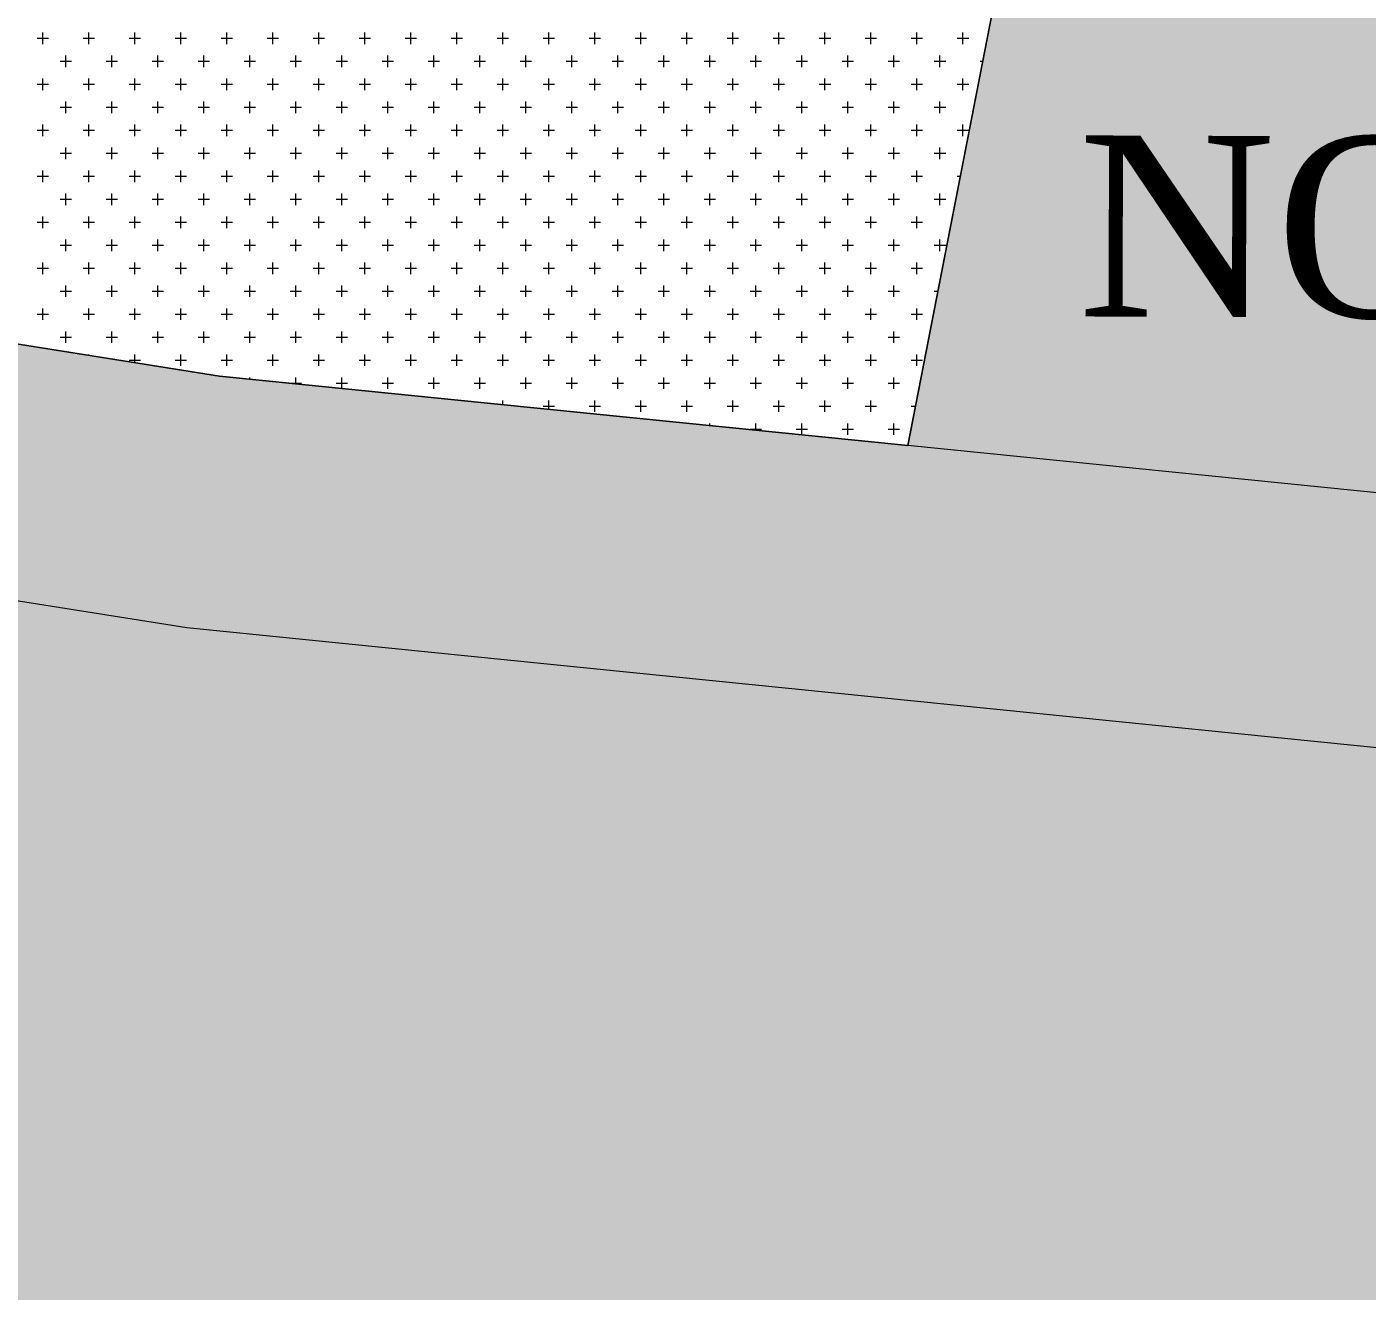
# Model space of a CAD drawing. Header units: metres. Extents: x 476631 to 477421, y 4483749 to 4484052.
# Drawn here: x 477300.64 to 477337.64, y 4483981.71 to 4484016.62 of the extents above; entities that cross this region are included whole.
import ezdxf

# ---------------------------------------------------------------- set-up
doc = ezdxf.new("R2010")
doc.units = ezdxf.units.M
for name, color, linetype, lineweight in [('PL_İDARİ_TESİS', 163, 'Continuous', 0), ('serbest', 10, 'Continuous', 0), ('SM_SEMBOL', 18, 'Continuous', 0), ('TK_PARSEL', 1, 'Continuous', 0), ('ZC_7', 18, 'Continuous', 0)]:
    doc.layers.add(name, color=color, linetype=linetype, lineweight=lineweight)
doc.styles.get("Standard").update_dxf_attribs({"font": 'TimesNewRoman.ttf'})

msp = doc.modelspace()

# ---------------------------------------------------------------- hatches: boundary and pattern name
at = {"layer": 'serbest'}
h = msp.add_hatch(color=5, dxfattribs=at)
h.dxf.hatch_style = 1
h.paths.add_polyline_path([(477353.393, 4484025.429), (477331.099, 4484036.624), (477324.964, 4484005.06), (477410.75, 4483996.414)])
at = {"layer": 'serbest', "true_color": 0x636466}
h = msp.add_hatch(color=251, dxfattribs=at)
h.dxf.hatch_style = 1
h.paths.add_polyline_path([(477305.961, 4484006.973), (477252.003, 4484015.572), (477249.155, 4484008.939), (477305.059, 4484000.03), (477324.964, 4484005.058)])
h = msp.add_hatch(color=251, dxfattribs=at)
h.dxf.hatch_style = 1
h.paths.add_polyline_path([(477324.969, 4484005.059), (477324.964, 4484005.058), (477324.964, 4484005.058), (477324.964, 4484005.058), (477305.059, 4484000.03), (477411.676, 4483989.285), (477413.034, 4483996.184)])
at = {"layer": 'TK_PARSEL', "true_color": 0xf8f6b0}
h = msp.add_hatch(color=51, dxfattribs=at)
h.dxf.hatch_style = 1
h.paths.add_polyline_path([(477413.279, 4483987.122), (477411.676, 4483989.285), (477305.059, 4484000.03), (477249.155, 4484008.939), (477230.363, 4483985.471), (477221.572, 4483974.493), (477214.419, 4483965.561), (477404.13, 4483940.643)])

# ---------------------------------------------------------------- linework, layer by layer
at = {"layer": 'PL_İDARİ_TESİS'}
for p, q in [((477333.586, 4484049.417, 351.903), (477324.964, 4484005.058, 351.903)), ((477305.961, 4484006.973), (477252.003, 4484015.572)), ((477324.964, 4484005.058, 351.903), (477305.961, 4484006.973))]:
    msp.add_line(p, q, dxfattribs=at)
at = {"layer": 'PL_İDARİ_TESİS', "color": 5, "linetype": 'Continuous'}
for p, q in [((477300.925, 4484016.305), (477301.242, 4484016.305)), ((477301.084, 4484016.146), (477301.084, 4484016.464)), ((477302.195, 4484016.305), (477302.513, 4484016.305)), ((477302.354, 4484016.146), (477302.354, 4484016.464)), ((477303.465, 4484016.305), (477303.782, 4484016.305)), ((477303.624, 4484016.146), (477303.624, 4484016.464)), ((477304.735, 4484016.305), (477305.052, 4484016.305)), ((477304.894, 4484016.146), (477304.894, 4484016.464)), ((477306.005, 4484016.305), (477306.322, 4484016.305)), ((477306.164, 4484016.146), (477306.164, 4484016.464)), ((477307.275, 4484016.305), (477307.592, 4484016.305)), ((477307.434, 4484016.146), (477307.434, 4484016.464)), ((477308.545, 4484016.305), (477308.862, 4484016.305)), ((477308.704, 4484016.146), (477308.704, 4484016.464)), ((477309.815, 4484016.305), (477310.132, 4484016.305)), ((477309.974, 4484016.146), (477309.974, 4484016.464)), ((477311.085, 4484016.305), (477311.402, 4484016.305)), ((477311.244, 4484016.146), (477311.244, 4484016.464)), ((477312.355, 4484016.305), (477312.672, 4484016.305)), ((477312.514, 4484016.146), (477312.514, 4484016.464)), ((477313.625, 4484016.305), (477313.942, 4484016.305)), ((477313.784, 4484016.146), (477313.784, 4484016.464)), ((477314.895, 4484016.305), (477315.212, 4484016.305)), ((477315.054, 4484016.146), (477315.054, 4484016.464)), ((477316.165, 4484016.305), (477316.482, 4484016.305)), ((477316.324, 4484016.146), (477316.324, 4484016.464)), ((477317.435, 4484016.305), (477317.752, 4484016.305)), ((477317.594, 4484016.146), (477317.594, 4484016.464)), ((477318.705, 4484016.305), (477319.022, 4484016.305)), ((477318.864, 4484016.146), (477318.864, 4484016.464)), ((477319.975, 4484016.305), (477320.292, 4484016.305)), ((477320.134, 4484016.146), (477320.134, 4484016.464)), ((477321.245, 4484016.305), (477321.562, 4484016.305)), ((477321.404, 4484016.146), (477321.404, 4484016.464)), ((477322.515, 4484016.305), (477322.833, 4484016.305)), ((477322.674, 4484016.146), (477322.674, 4484016.464)), ((477323.785, 4484016.305), (477324.102, 4484016.305)), ((477323.944, 4484016.146), (477323.944, 4484016.464)), ((477325.055, 4484016.305), (477325.372, 4484016.305)), ((477325.214, 4484016.146), (477325.214, 4484016.464)), ((477326.325, 4484016.305), (477326.643, 4484016.305)), ((477326.484, 4484016.146), (477326.484, 4484016.464)), ((477301.719, 4484015.511), (477301.719, 4484015.829)), ((477302.989, 4484015.511), (477302.989, 4484015.829)), ((477304.259, 4484015.511), (477304.259, 4484015.829)), ((477305.529, 4484015.511), (477305.529, 4484015.829)), ((477306.799, 4484015.511), (477306.799, 4484015.829)), ((477308.069, 4484015.511), (477308.069, 4484015.829)), ((477309.339, 4484015.511), (477309.339, 4484015.829)), ((477310.609, 4484015.511), (477310.609, 4484015.829)), ((477311.879, 4484015.511), (477311.879, 4484015.829)), ((477313.149, 4484015.511), (477313.149, 4484015.829)), ((477314.419, 4484015.511), (477314.419, 4484015.829)), ((477315.689, 4484015.511), (477315.689, 4484015.829)), ((477316.959, 4484015.511), (477316.959, 4484015.829)), ((477318.229, 4484015.511), (477318.229, 4484015.829)), ((477319.499, 4484015.511), (477319.499, 4484015.829)), ((477320.769, 4484015.511), (477320.769, 4484015.829)), ((477322.039, 4484015.511), (477322.039, 4484015.829)), ((477323.309, 4484015.511), (477323.309, 4484015.829)), ((477324.579, 4484015.511), (477324.579, 4484015.829)), ((477325.849, 4484015.511), (477325.849, 4484015.829)), ((477301.56, 4484015.67), (477301.877, 4484015.67)), ((477302.83, 4484015.67), (477303.147, 4484015.67)), ((477304.1, 4484015.67), (477304.417, 4484015.67)), ((477305.37, 4484015.67), (477305.687, 4484015.67)), ((477306.64, 4484015.67), (477306.957, 4484015.67)), ((477307.91, 4484015.67), (477308.227, 4484015.67)), ((477309.18, 4484015.67), (477309.497, 4484015.67)), ((477310.45, 4484015.67), (477310.767, 4484015.67)), ((477311.72, 4484015.67), (477312.037, 4484015.67)), ((477312.99, 4484015.67), (477313.307, 4484015.67)), ((477314.26, 4484015.67), (477314.577, 4484015.67)), ((477315.53, 4484015.67), (477315.847, 4484015.67)), ((477316.8, 4484015.67), (477317.117, 4484015.67)), ((477318.07, 4484015.67), (477318.387, 4484015.67)), ((477319.34, 4484015.67), (477319.657, 4484015.67)), ((477320.61, 4484015.67), (477320.927, 4484015.67)), ((477321.88, 4484015.67), (477322.197, 4484015.67)), ((477323.15, 4484015.67), (477323.467, 4484015.67)), ((477324.42, 4484015.67), (477324.737, 4484015.67)), ((477325.69, 4484015.67), (477326.008, 4484015.67)), ((477326.96, 4484015.67), (477327.027, 4484015.67)), ((477300.925, 4484015.035), (477301.242, 4484015.035)), ((477301.084, 4484014.876), (477301.084, 4484015.194)), ((477302.195, 4484015.035), (477302.513, 4484015.035)), ((477302.354, 4484014.876), (477302.354, 4484015.194)), ((477303.465, 4484015.035), (477303.782, 4484015.035)), ((477303.624, 4484014.876), (477303.624, 4484015.194)), ((477304.735, 4484015.035), (477305.052, 4484015.035)), ((477304.894, 4484014.876), (477304.894, 4484015.194)), ((477306.005, 4484015.035), (477306.322, 4484015.035)), ((477306.164, 4484014.876), (477306.164, 4484015.194)), ((477307.275, 4484015.035), (477307.592, 4484015.035)), ((477307.434, 4484014.876), (477307.434, 4484015.194)), ((477308.545, 4484015.035), (477308.862, 4484015.035)), ((477308.704, 4484014.876), (477308.704, 4484015.194)), ((477309.815, 4484015.035), (477310.132, 4484015.035)), ((477309.974, 4484014.876), (477309.974, 4484015.194)), ((477311.085, 4484015.035), (477311.402, 4484015.035)), ((477311.244, 4484014.876), (477311.244, 4484015.194)), ((477312.355, 4484015.035), (477312.672, 4484015.035)), ((477312.514, 4484014.876), (477312.514, 4484015.194)), ((477313.625, 4484015.035), (477313.942, 4484015.035)), ((477313.784, 4484014.876), (477313.784, 4484015.194)), ((477314.895, 4484015.035), (477315.212, 4484015.035)), ((477315.054, 4484014.876), (477315.054, 4484015.194)), ((477316.165, 4484015.035), (477316.482, 4484015.035)), ((477316.324, 4484014.876), (477316.324, 4484015.194)), ((477317.435, 4484015.035), (477317.752, 4484015.035)), ((477317.594, 4484014.876), (477317.594, 4484015.194)), ((477318.705, 4484015.035), (477319.022, 4484015.035)), ((477318.864, 4484014.876), (477318.864, 4484015.194)), ((477319.975, 4484015.035), (477320.292, 4484015.035)), ((477320.134, 4484014.876), (477320.134, 4484015.194)), ((477321.245, 4484015.035), (477321.562, 4484015.035)), ((477321.404, 4484014.876), (477321.404, 4484015.194)), ((477322.515, 4484015.035), (477322.833, 4484015.035)), ((477322.674, 4484014.876), (477322.674, 4484015.194)), ((477323.785, 4484015.035), (477324.102, 4484015.035)), ((477323.944, 4484014.876), (477323.944, 4484015.194)), ((477325.055, 4484015.035), (477325.372, 4484015.035)), ((477325.214, 4484014.876), (477325.214, 4484015.194)), ((477326.325, 4484015.035), (477326.643, 4484015.035)), ((477326.484, 4484014.876), (477326.484, 4484015.194)), ((477301.56, 4484014.4), (477301.877, 4484014.4)), ((477301.719, 4484014.241), (477301.719, 4484014.559)), ((477302.83, 4484014.4), (477303.147, 4484014.4)), ((477302.989, 4484014.241), (477302.989, 4484014.559)), ((477304.1, 4484014.4), (477304.417, 4484014.4)), ((477304.259, 4484014.241), (477304.259, 4484014.559)), ((477305.37, 4484014.4), (477305.687, 4484014.4)), ((477305.529, 4484014.241), (477305.529, 4484014.559)), ((477306.64, 4484014.4), (477306.957, 4484014.4)), ((477306.799, 4484014.241), (477306.799, 4484014.559)), ((477307.91, 4484014.4), (477308.227, 4484014.4)), ((477308.069, 4484014.241), (477308.069, 4484014.559)), ((477309.18, 4484014.4), (477309.497, 4484014.4)), ((477309.339, 4484014.241), (477309.339, 4484014.559)), ((477310.45, 4484014.4), (477310.767, 4484014.4)), ((477310.609, 4484014.241), (477310.609, 4484014.559)), ((477311.72, 4484014.4), (477312.037, 4484014.4)), ((477311.879, 4484014.241), (477311.879, 4484014.559)), ((477312.99, 4484014.4), (477313.307, 4484014.4)), ((477313.149, 4484014.241), (477313.149, 4484014.559)), ((477314.26, 4484014.4), (477314.577, 4484014.4)), ((477314.419, 4484014.241), (477314.419, 4484014.559)), ((477315.53, 4484014.4), (477315.847, 4484014.4)), ((477315.689, 4484014.241), (477315.689, 4484014.559)), ((477316.8, 4484014.4), (477317.117, 4484014.4)), ((477316.959, 4484014.241), (477316.959, 4484014.559)), ((477318.07, 4484014.4), (477318.387, 4484014.4)), ((477318.229, 4484014.241), (477318.229, 4484014.559)), ((477319.34, 4484014.4), (477319.657, 4484014.4)), ((477319.499, 4484014.241), (477319.499, 4484014.559)), ((477320.61, 4484014.4), (477320.927, 4484014.4)), ((477320.769, 4484014.241), (477320.769, 4484014.559)), ((477321.88, 4484014.4), (477322.197, 4484014.4)), ((477322.039, 4484014.241), (477322.039, 4484014.559)), ((477323.15, 4484014.4), (477323.467, 4484014.4)), ((477323.309, 4484014.241), (477323.309, 4484014.559)), ((477324.42, 4484014.4), (477324.737, 4484014.4)), ((477324.579, 4484014.241), (477324.579, 4484014.559)), ((477325.69, 4484014.4), (477326.008, 4484014.4)), ((477325.849, 4484014.241), (477325.849, 4484014.559)), ((477301.084, 4484013.606), (477301.084, 4484013.924)), ((477302.354, 4484013.606), (477302.354, 4484013.924)), ((477303.624, 4484013.606), (477303.624, 4484013.924)), ((477304.894, 4484013.606), (477304.894, 4484013.924)), ((477306.164, 4484013.606), (477306.164, 4484013.924)), ((477307.434, 4484013.606), (477307.434, 4484013.924)), ((477308.704, 4484013.606), (477308.704, 4484013.924)), ((477309.974, 4484013.606), (477309.974, 4484013.924)), ((477311.244, 4484013.606), (477311.244, 4484013.924)), ((477312.514, 4484013.606), (477312.514, 4484013.924)), ((477313.784, 4484013.606), (477313.784, 4484013.924)), ((477315.054, 4484013.606), (477315.054, 4484013.924)), ((477316.324, 4484013.606), (477316.324, 4484013.924)), ((477317.594, 4484013.606), (477317.594, 4484013.924)), ((477318.864, 4484013.606), (477318.864, 4484013.924)), ((477320.134, 4484013.606), (477320.134, 4484013.924)), ((477321.404, 4484013.606), (477321.404, 4484013.924)), ((477322.674, 4484013.606), (477322.674, 4484013.924)), ((477323.944, 4484013.606), (477323.944, 4484013.924)), ((477325.214, 4484013.606), (477325.214, 4484013.924)), ((477326.484, 4484013.606), (477326.484, 4484013.924)), ((477300.925, 4484013.765), (477301.242, 4484013.765)), ((477302.195, 4484013.765), (477302.513, 4484013.765)), ((477303.465, 4484013.765), (477303.782, 4484013.765)), ((477304.735, 4484013.765), (477305.052, 4484013.765)), ((477306.005, 4484013.765), (477306.322, 4484013.765)), ((477307.275, 4484013.765), (477307.592, 4484013.765)), ((477308.545, 4484013.765), (477308.862, 4484013.765)), ((477309.815, 4484013.765), (477310.132, 4484013.765)), ((477311.085, 4484013.765), (477311.402, 4484013.765)), ((477312.355, 4484013.765), (477312.672, 4484013.765)), ((477313.625, 4484013.765), (477313.942, 4484013.765)), ((477314.895, 4484013.765), (477315.212, 4484013.765)), ((477316.165, 4484013.765), (477316.482, 4484013.765)), ((477317.435, 4484013.765), (477317.752, 4484013.765)), ((477318.705, 4484013.765), (477319.022, 4484013.765)), ((477319.975, 4484013.765), (477320.292, 4484013.765)), ((477321.245, 4484013.765), (477321.562, 4484013.765)), ((477322.515, 4484013.765), (477322.833, 4484013.765)), ((477323.785, 4484013.765), (477324.102, 4484013.765)), ((477325.055, 4484013.765), (477325.372, 4484013.765)), ((477326.325, 4484013.765), (477326.643, 4484013.765)), ((477301.719, 4484012.971), (477301.719, 4484013.289)), ((477302.989, 4484012.971), (477302.989, 4484013.289)), ((477304.259, 4484012.971), (477304.259, 4484013.289)), ((477305.529, 4484012.971), (477305.529, 4484013.289)), ((477306.799, 4484012.971), (477306.799, 4484013.289)), ((477308.069, 4484012.971), (477308.069, 4484013.289)), ((477309.339, 4484012.971), (477309.339, 4484013.289)), ((477310.609, 4484012.971), (477310.609, 4484013.289)), ((477311.879, 4484012.971), (477311.879, 4484013.289)), ((477313.149, 4484012.971), (477313.149, 4484013.289)), ((477314.419, 4484012.971), (477314.419, 4484013.289)), ((477315.689, 4484012.971), (477315.689, 4484013.289)), ((477316.959, 4484012.971), (477316.959, 4484013.289)), ((477318.229, 4484012.971), (477318.229, 4484013.289)), ((477319.499, 4484012.971), (477319.499, 4484013.289)), ((477320.769, 4484012.971), (477320.769, 4484013.289)), ((477322.039, 4484012.971), (477322.039, 4484013.289)), ((477323.309, 4484012.971), (477323.309, 4484013.289)), ((477324.579, 4484012.971), (477324.579, 4484013.289)), ((477325.849, 4484012.971), (477325.849, 4484013.289)), ((477301.56, 4484013.13), (477301.877, 4484013.13)), ((477302.83, 4484013.13), (477303.147, 4484013.13)), ((477304.1, 4484013.13), (477304.417, 4484013.13)), ((477305.37, 4484013.13), (477305.687, 4484013.13)), ((477306.64, 4484013.13), (477306.957, 4484013.13)), ((477307.91, 4484013.13), (477308.227, 4484013.13)), ((477309.18, 4484013.13), (477309.497, 4484013.13)), ((477310.45, 4484013.13), (477310.767, 4484013.13)), ((477311.72, 4484013.13), (477312.037, 4484013.13)), ((477312.99, 4484013.13), (477313.307, 4484013.13)), ((477314.26, 4484013.13), (477314.577, 4484013.13)), ((477315.53, 4484013.13), (477315.847, 4484013.13)), ((477316.8, 4484013.13), (477317.117, 4484013.13)), ((477318.07, 4484013.13), (477318.387, 4484013.13)), ((477319.34, 4484013.13), (477319.657, 4484013.13)), ((477320.61, 4484013.13), (477320.927, 4484013.13)), ((477321.88, 4484013.13), (477322.197, 4484013.13)), ((477323.15, 4484013.13), (477323.467, 4484013.13)), ((477324.42, 4484013.13), (477324.737, 4484013.13)), ((477325.69, 4484013.13), (477326.008, 4484013.13)), ((477300.925, 4484012.495), (477301.242, 4484012.495)), ((477301.084, 4484012.336), (477301.084, 4484012.654)), ((477302.195, 4484012.495), (477302.513, 4484012.495)), ((477302.354, 4484012.336), (477302.354, 4484012.654)), ((477303.465, 4484012.495), (477303.782, 4484012.495)), ((477303.624, 4484012.336), (477303.624, 4484012.654)), ((477304.735, 4484012.495), (477305.052, 4484012.495)), ((477304.894, 4484012.336), (477304.894, 4484012.654)), ((477306.005, 4484012.495), (477306.322, 4484012.495)), ((477306.164, 4484012.336), (477306.164, 4484012.654)), ((477307.275, 4484012.495), (477307.592, 4484012.495)), ((477307.434, 4484012.336), (477307.434, 4484012.654)), ((477308.545, 4484012.495), (477308.862, 4484012.495)), ((477308.704, 4484012.336), (477308.704, 4484012.654)), ((477309.815, 4484012.495), (477310.132, 4484012.495)), ((477309.974, 4484012.336), (477309.974, 4484012.654)), ((477311.085, 4484012.495), (477311.402, 4484012.495)), ((477311.244, 4484012.336), (477311.244, 4484012.654)), ((477312.355, 4484012.495), (477312.672, 4484012.495)), ((477312.514, 4484012.336), (477312.514, 4484012.654)), ((477313.625, 4484012.495), (477313.942, 4484012.495)), ((477313.784, 4484012.336), (477313.784, 4484012.654)), ((477314.895, 4484012.495), (477315.212, 4484012.495)), ((477315.054, 4484012.336), (477315.054, 4484012.654)), ((477316.165, 4484012.495), (477316.482, 4484012.495)), ((477316.324, 4484012.336), (477316.324, 4484012.654)), ((477317.435, 4484012.495), (477317.752, 4484012.495)), ((477317.594, 4484012.336), (477317.594, 4484012.654)), ((477318.705, 4484012.495), (477319.022, 4484012.495)), ((477318.864, 4484012.336), (477318.864, 4484012.654)), ((477319.975, 4484012.495), (477320.292, 4484012.495)), ((477320.134, 4484012.336), (477320.134, 4484012.654)), ((477321.245, 4484012.495), (477321.562, 4484012.495)), ((477321.404, 4484012.336), (477321.404, 4484012.654)), ((477322.515, 4484012.495), (477322.833, 4484012.495)), ((477322.674, 4484012.336), (477322.674, 4484012.654)), ((477323.785, 4484012.495), (477324.102, 4484012.495)), ((477323.944, 4484012.336), (477323.944, 4484012.654)), ((477325.055, 4484012.495), (477325.372, 4484012.495)), ((477325.214, 4484012.336), (477325.214, 4484012.654)), ((477326.325, 4484012.495), (477326.409, 4484012.495)), ((477301.56, 4484011.86), (477301.877, 4484011.86)), ((477301.719, 4484011.701), (477301.719, 4484012.019)), ((477302.83, 4484011.86), (477303.147, 4484011.86)), ((477302.989, 4484011.701), (477302.989, 4484012.019)), ((477304.1, 4484011.86), (477304.417, 4484011.86)), ((477304.259, 4484011.701), (477304.259, 4484012.019)), ((477305.37, 4484011.86), (477305.687, 4484011.86)), ((477305.529, 4484011.701), (477305.529, 4484012.019)), ((477306.64, 4484011.86), (477306.957, 4484011.86)), ((477306.799, 4484011.701), (477306.799, 4484012.019)), ((477307.91, 4484011.86), (477308.227, 4484011.86)), ((477308.069, 4484011.701), (477308.069, 4484012.019)), ((477309.18, 4484011.86), (477309.497, 4484011.86)), ((477309.339, 4484011.701), (477309.339, 4484012.019)), ((477310.45, 4484011.86), (477310.767, 4484011.86)), ((477310.609, 4484011.701), (477310.609, 4484012.019)), ((477311.72, 4484011.86), (477312.037, 4484011.86)), ((477311.879, 4484011.701), (477311.879, 4484012.019)), ((477312.99, 4484011.86), (477313.307, 4484011.86)), ((477313.149, 4484011.701), (477313.149, 4484012.019)), ((477314.26, 4484011.86), (477314.577, 4484011.86)), ((477314.419, 4484011.701), (477314.419, 4484012.019)), ((477315.53, 4484011.86), (477315.847, 4484011.86)), ((477315.689, 4484011.701), (477315.689, 4484012.019)), ((477316.8, 4484011.86), (477317.117, 4484011.86)), ((477316.959, 4484011.701), (477316.959, 4484012.019)), ((477318.07, 4484011.86), (477318.387, 4484011.86)), ((477318.229, 4484011.701), (477318.229, 4484012.019)), ((477319.34, 4484011.86), (477319.657, 4484011.86)), ((477319.499, 4484011.701), (477319.499, 4484012.019)), ((477320.61, 4484011.86), (477320.927, 4484011.86)), ((477320.769, 4484011.701), (477320.769, 4484012.019)), ((477321.88, 4484011.86), (477322.197, 4484011.86)), ((477322.039, 4484011.701), (477322.039, 4484012.019)), ((477323.15, 4484011.86), (477323.467, 4484011.86)), ((477323.309, 4484011.701), (477323.309, 4484012.019)), ((477324.42, 4484011.86), (477324.737, 4484011.86)), ((477324.579, 4484011.701), (477324.579, 4484012.019)), ((477325.69, 4484011.86), (477326.008, 4484011.86)), ((477325.849, 4484011.701), (477325.849, 4484012.019)), ((477301.084, 4484011.066), (477301.084, 4484011.384)), ((477302.354, 4484011.066), (477302.354, 4484011.384)), ((477303.624, 4484011.066), (477303.624, 4484011.384)), ((477304.894, 4484011.066), (477304.894, 4484011.384)), ((477306.164, 4484011.066), (477306.164, 4484011.384)), ((477307.434, 4484011.066), (477307.434, 4484011.384)), ((477308.704, 4484011.066), (477308.704, 4484011.384)), ((477309.974, 4484011.066), (477309.974, 4484011.384)), ((477311.244, 4484011.066), (477311.244, 4484011.384)), ((477312.514, 4484011.066), (477312.514, 4484011.384)), ((477313.784, 4484011.066), (477313.784, 4484011.384)), ((477315.054, 4484011.066), (477315.054, 4484011.384)), ((477316.324, 4484011.066), (477316.324, 4484011.384)), ((477317.594, 4484011.066), (477317.594, 4484011.384)), ((477318.864, 4484011.066), (477318.864, 4484011.384)), ((477320.134, 4484011.066), (477320.134, 4484011.384)), ((477321.404, 4484011.066), (477321.404, 4484011.384)), ((477322.674, 4484011.066), (477322.674, 4484011.384)), ((477323.944, 4484011.066), (477323.944, 4484011.384)), ((477325.214, 4484011.066), (477325.214, 4484011.384)), ((477300.925, 4484011.225), (477301.242, 4484011.225)), ((477302.195, 4484011.225), (477302.513, 4484011.225)), ((477303.465, 4484011.225), (477303.782, 4484011.225)), ((477304.735, 4484011.225), (477305.052, 4484011.225)), ((477306.005, 4484011.225), (477306.322, 4484011.225)), ((477307.275, 4484011.225), (477307.592, 4484011.225)), ((477308.545, 4484011.225), (477308.862, 4484011.225)), ((477309.815, 4484011.225), (477310.132, 4484011.225)), ((477311.085, 4484011.225), (477311.402, 4484011.225)), ((477312.355, 4484011.225), (477312.672, 4484011.225)), ((477313.625, 4484011.225), (477313.942, 4484011.225)), ((477314.895, 4484011.225), (477315.212, 4484011.225)), ((477316.165, 4484011.225), (477316.482, 4484011.225)), ((477317.435, 4484011.225), (477317.752, 4484011.225)), ((477318.705, 4484011.225), (477319.022, 4484011.225)), ((477319.975, 4484011.225), (477320.292, 4484011.225)), ((477321.245, 4484011.225), (477321.562, 4484011.225)), ((477322.515, 4484011.225), (477322.833, 4484011.225)), ((477323.785, 4484011.225), (477324.102, 4484011.225)), ((477325.055, 4484011.225), (477325.372, 4484011.225)), ((477301.56, 4484010.59), (477301.877, 4484010.59)), ((477301.719, 4484010.431), (477301.719, 4484010.749)), ((477302.83, 4484010.59), (477303.147, 4484010.59)), ((477302.989, 4484010.431), (477302.989, 4484010.749)), ((477304.1, 4484010.59), (477304.417, 4484010.59)), ((477304.259, 4484010.431), (477304.259, 4484010.749)), ((477305.37, 4484010.59), (477305.687, 4484010.59)), ((477305.529, 4484010.431), (477305.529, 4484010.749)), ((477306.64, 4484010.59), (477306.957, 4484010.59)), ((477306.799, 4484010.431), (477306.799, 4484010.749)), ((477307.91, 4484010.59), (477308.227, 4484010.59)), ((477308.069, 4484010.431), (477308.069, 4484010.749)), ((477309.18, 4484010.59), (477309.497, 4484010.59)), ((477309.339, 4484010.431), (477309.339, 4484010.749)), ((477310.45, 4484010.59), (477310.767, 4484010.59)), ((477310.609, 4484010.431), (477310.609, 4484010.749)), ((477311.72, 4484010.59), (477312.037, 4484010.59)), ((477311.879, 4484010.431), (477311.879, 4484010.749)), ((477312.99, 4484010.59), (477313.307, 4484010.59)), ((477313.149, 4484010.431), (477313.149, 4484010.749)), ((477314.26, 4484010.59), (477314.577, 4484010.59)), ((477314.419, 4484010.431), (477314.419, 4484010.749)), ((477315.53, 4484010.59), (477315.847, 4484010.59)), ((477315.689, 4484010.431), (477315.689, 4484010.749)), ((477316.8, 4484010.59), (477317.117, 4484010.59)), ((477316.959, 4484010.431), (477316.959, 4484010.749)), ((477318.07, 4484010.59), (477318.387, 4484010.59)), ((477318.229, 4484010.431), (477318.229, 4484010.749)), ((477319.34, 4484010.59), (477319.657, 4484010.59)), ((477319.499, 4484010.431), (477319.499, 4484010.749)), ((477320.61, 4484010.59), (477320.927, 4484010.59)), ((477320.769, 4484010.431), (477320.769, 4484010.749)), ((477321.88, 4484010.59), (477322.197, 4484010.59)), ((477322.039, 4484010.431), (477322.039, 4484010.749)), ((477323.15, 4484010.59), (477323.467, 4484010.59)), ((477323.309, 4484010.431), (477323.309, 4484010.749)), ((477324.42, 4484010.59), (477324.737, 4484010.59)), ((477324.579, 4484010.431), (477324.579, 4484010.749)), ((477325.69, 4484010.59), (477326.008, 4484010.59)), ((477325.849, 4484010.431), (477325.849, 4484010.749)), ((477300.925, 4484009.955), (477301.242, 4484009.955)), ((477301.084, 4484009.796), (477301.084, 4484010.114)), ((477302.195, 4484009.955), (477302.513, 4484009.955)), ((477302.354, 4484009.796), (477302.354, 4484010.114)), ((477303.465, 4484009.955), (477303.782, 4484009.955)), ((477303.624, 4484009.796), (477303.624, 4484010.114)), ((477304.735, 4484009.955), (477305.052, 4484009.955)), ((477304.894, 4484009.796), (477304.894, 4484010.114)), ((477306.005, 4484009.955), (477306.322, 4484009.955)), ((477306.164, 4484009.796), (477306.164, 4484010.114)), ((477307.275, 4484009.955), (477307.592, 4484009.955)), ((477307.434, 4484009.796), (477307.434, 4484010.114)), ((477308.545, 4484009.955), (477308.862, 4484009.955)), ((477308.704, 4484009.796), (477308.704, 4484010.114)), ((477309.815, 4484009.955), (477310.132, 4484009.955)), ((477309.974, 4484009.796), (477309.974, 4484010.114)), ((477311.085, 4484009.955), (477311.402, 4484009.955)), ((477311.244, 4484009.796), (477311.244, 4484010.114)), ((477312.355, 4484009.955), (477312.672, 4484009.955)), ((477312.514, 4484009.796), (477312.514, 4484010.114)), ((477313.625, 4484009.955), (477313.942, 4484009.955)), ((477313.784, 4484009.796), (477313.784, 4484010.114)), ((477314.895, 4484009.955), (477315.212, 4484009.955)), ((477315.054, 4484009.796), (477315.054, 4484010.114)), ((477316.165, 4484009.955), (477316.482, 4484009.955)), ((477316.324, 4484009.796), (477316.324, 4484010.114)), ((477317.435, 4484009.955), (477317.752, 4484009.955)), ((477317.594, 4484009.796), (477317.594, 4484010.114)), ((477318.705, 4484009.955), (477319.022, 4484009.955)), ((477318.864, 4484009.796), (477318.864, 4484010.114)), ((477319.975, 4484009.955), (477320.292, 4484009.955)), ((477320.134, 4484009.796), (477320.134, 4484010.114)), ((477321.245, 4484009.955), (477321.562, 4484009.955)), ((477321.404, 4484009.796), (477321.404, 4484010.114)), ((477322.515, 4484009.955), (477322.833, 4484009.955)), ((477322.674, 4484009.796), (477322.674, 4484010.114)), ((477323.785, 4484009.955), (477324.102, 4484009.955)), ((477323.944, 4484009.796), (477323.944, 4484010.114)), ((477325.055, 4484009.955), (477325.372, 4484009.955)), ((477325.214, 4484009.796), (477325.214, 4484010.114)), ((477301.719, 4484009.161), (477301.719, 4484009.479)), ((477302.989, 4484009.161), (477302.989, 4484009.479)), ((477304.259, 4484009.161), (477304.259, 4484009.479)), ((477305.529, 4484009.161), (477305.529, 4484009.479)), ((477306.799, 4484009.161), (477306.799, 4484009.479)), ((477308.069, 4484009.161), (477308.069, 4484009.479)), ((477309.339, 4484009.161), (477309.339, 4484009.479)), ((477310.609, 4484009.161), (477310.609, 4484009.479)), ((477311.879, 4484009.161), (477311.879, 4484009.479)), ((477313.149, 4484009.161), (477313.149, 4484009.479)), ((477314.419, 4484009.161), (477314.419, 4484009.479)), ((477315.689, 4484009.161), (477315.689, 4484009.479)), ((477316.959, 4484009.161), (477316.959, 4484009.479)), ((477318.229, 4484009.161), (477318.229, 4484009.479)), ((477319.499, 4484009.161), (477319.499, 4484009.479)), ((477320.769, 4484009.161), (477320.769, 4484009.479)), ((477322.039, 4484009.161), (477322.039, 4484009.479)), ((477323.309, 4484009.161), (477323.309, 4484009.479)), ((477324.579, 4484009.161), (477324.579, 4484009.479)), ((477301.56, 4484009.32), (477301.877, 4484009.32)), ((477302.83, 4484009.32), (477303.147, 4484009.32)), ((477304.1, 4484009.32), (477304.417, 4484009.32)), ((477305.37, 4484009.32), (477305.687, 4484009.32)), ((477306.64, 4484009.32), (477306.957, 4484009.32)), ((477307.91, 4484009.32), (477308.227, 4484009.32)), ((477309.18, 4484009.32), (477309.497, 4484009.32)), ((477310.45, 4484009.32), (477310.767, 4484009.32)), ((477311.72, 4484009.32), (477312.037, 4484009.32)), ((477312.99, 4484009.32), (477313.307, 4484009.32)), ((477314.26, 4484009.32), (477314.577, 4484009.32)), ((477315.53, 4484009.32), (477315.847, 4484009.32)), ((477316.8, 4484009.32), (477317.117, 4484009.32)), ((477318.07, 4484009.32), (477318.387, 4484009.32)), ((477319.34, 4484009.32), (477319.657, 4484009.32)), ((477320.61, 4484009.32), (477320.927, 4484009.32)), ((477321.88, 4484009.32), (477322.197, 4484009.32)), ((477323.15, 4484009.32), (477323.467, 4484009.32)), ((477324.42, 4484009.32), (477324.737, 4484009.32)), ((477325.69, 4484009.32), (477325.792, 4484009.32)), ((477301.084, 4484008.526), (477301.084, 4484008.844)), ((477302.354, 4484008.526), (477302.354, 4484008.844)), ((477303.624, 4484008.526), (477303.624, 4484008.844)), ((477304.894, 4484008.526), (477304.894, 4484008.844)), ((477306.164, 4484008.526), (477306.164, 4484008.844)), ((477307.434, 4484008.526), (477307.434, 4484008.844)), ((477308.704, 4484008.526), (477308.704, 4484008.844)), ((477309.974, 4484008.526), (477309.974, 4484008.844)), ((477311.244, 4484008.526), (477311.244, 4484008.844)), ((477312.514, 4484008.526), (477312.514, 4484008.844)), ((477313.784, 4484008.526), (477313.784, 4484008.844)), ((477315.054, 4484008.526), (477315.054, 4484008.844)), ((477316.324, 4484008.526), (477316.324, 4484008.844)), ((477317.594, 4484008.526), (477317.594, 4484008.844)), ((477318.864, 4484008.526), (477318.864, 4484008.844)), ((477320.134, 4484008.526), (477320.134, 4484008.844)), ((477321.404, 4484008.526), (477321.404, 4484008.844)), ((477322.674, 4484008.526), (477322.674, 4484008.844)), ((477323.944, 4484008.526), (477323.944, 4484008.844)), ((477325.214, 4484008.526), (477325.214, 4484008.844)), ((477300.925, 4484008.685), (477301.242, 4484008.685)), ((477302.195, 4484008.685), (477302.513, 4484008.685)), ((477303.465, 4484008.685), (477303.782, 4484008.685)), ((477304.735, 4484008.685), (477305.052, 4484008.685)), ((477306.005, 4484008.685), (477306.322, 4484008.685)), ((477307.275, 4484008.685), (477307.592, 4484008.685)), ((477308.545, 4484008.685), (477308.862, 4484008.685)), ((477309.815, 4484008.685), (477310.132, 4484008.685)), ((477311.085, 4484008.685), (477311.402, 4484008.685)), ((477312.355, 4484008.685), (477312.672, 4484008.685)), ((477313.625, 4484008.685), (477313.942, 4484008.685)), ((477314.895, 4484008.685), (477315.212, 4484008.685)), ((477316.165, 4484008.685), (477316.482, 4484008.685)), ((477317.435, 4484008.685), (477317.752, 4484008.685)), ((477318.705, 4484008.685), (477319.022, 4484008.685)), ((477319.975, 4484008.685), (477320.292, 4484008.685)), ((477321.245, 4484008.685), (477321.562, 4484008.685)), ((477322.515, 4484008.685), (477322.833, 4484008.685)), ((477323.785, 4484008.685), (477324.102, 4484008.685)), ((477325.055, 4484008.685), (477325.372, 4484008.685)), ((477301.56, 4484008.05), (477301.877, 4484008.05)), ((477301.719, 4484007.891), (477301.719, 4484008.209)), ((477302.83, 4484008.05), (477303.147, 4484008.05)), ((477302.989, 4484007.891), (477302.989, 4484008.209)), ((477304.1, 4484008.05), (477304.417, 4484008.05)), ((477304.259, 4484007.891), (477304.259, 4484008.209)), ((477305.37, 4484008.05), (477305.687, 4484008.05)), ((477305.529, 4484007.891), (477305.529, 4484008.209)), ((477306.64, 4484008.05), (477306.957, 4484008.05)), ((477306.799, 4484007.891), (477306.799, 4484008.209)), ((477307.91, 4484008.05), (477308.227, 4484008.05)), ((477308.069, 4484007.891), (477308.069, 4484008.209)), ((477309.18, 4484008.05), (477309.497, 4484008.05)), ((477309.339, 4484007.891), (477309.339, 4484008.209)), ((477310.45, 4484008.05), (477310.767, 4484008.05)), ((477310.609, 4484007.891), (477310.609, 4484008.209)), ((477311.72, 4484008.05), (477312.037, 4484008.05)), ((477311.879, 4484007.891), (477311.879, 4484008.209)), ((477312.99, 4484008.05), (477313.307, 4484008.05)), ((477313.149, 4484007.891), (477313.149, 4484008.209)), ((477314.26, 4484008.05), (477314.577, 4484008.05)), ((477314.419, 4484007.891), (477314.419, 4484008.209)), ((477315.53, 4484008.05), (477315.847, 4484008.05)), ((477315.689, 4484007.891), (477315.689, 4484008.209)), ((477316.8, 4484008.05), (477317.117, 4484008.05)), ((477316.959, 4484007.891), (477316.959, 4484008.209)), ((477318.07, 4484008.05), (477318.387, 4484008.05)), ((477318.229, 4484007.891), (477318.229, 4484008.209)), ((477319.34, 4484008.05), (477319.657, 4484008.05)), ((477319.499, 4484007.891), (477319.499, 4484008.209)), ((477320.61, 4484008.05), (477320.927, 4484008.05)), ((477320.769, 4484007.891), (477320.769, 4484008.209)), ((477321.88, 4484008.05), (477322.197, 4484008.05)), ((477322.039, 4484007.891), (477322.039, 4484008.209)), ((477323.15, 4484008.05), (477323.467, 4484008.05)), ((477323.309, 4484007.891), (477323.309, 4484008.209)), ((477324.42, 4484008.05), (477324.737, 4484008.05)), ((477324.579, 4484007.891), (477324.579, 4484008.209)), ((477303.465, 4484007.415), (477303.782, 4484007.415)), ((477303.624, 4484007.346), (477303.624, 4484007.574)), ((477304.735, 4484007.415), (477305.052, 4484007.415)), ((477304.894, 4484007.256), (477304.894, 4484007.574)), ((477306.005, 4484007.415), (477306.322, 4484007.415)), ((477306.164, 4484007.256), (477306.164, 4484007.574)), ((477307.275, 4484007.415), (477307.592, 4484007.415)), ((477307.434, 4484007.256), (477307.434, 4484007.574)), ((477308.545, 4484007.415), (477308.862, 4484007.415)), ((477308.704, 4484007.256), (477308.704, 4484007.574)), ((477309.815, 4484007.415), (477310.132, 4484007.415)), ((477309.974, 4484007.256), (477309.974, 4484007.574)), ((477311.085, 4484007.415), (477311.402, 4484007.415)), ((477311.244, 4484007.256), (477311.244, 4484007.574)), ((477312.355, 4484007.415), (477312.672, 4484007.415)), ((477312.514, 4484007.256), (477312.514, 4484007.574)), ((477313.625, 4484007.415), (477313.942, 4484007.415)), ((477313.784, 4484007.256), (477313.784, 4484007.574)), ((477314.895, 4484007.415), (477315.212, 4484007.415)), ((477315.054, 4484007.256), (477315.054, 4484007.574)), ((477316.165, 4484007.415), (477316.482, 4484007.415)), ((477316.324, 4484007.256), (477316.324, 4484007.574)), ((477317.435, 4484007.415), (477317.752, 4484007.415)), ((477317.594, 4484007.256), (477317.594, 4484007.574)), ((477318.705, 4484007.415), (477319.022, 4484007.415)), ((477318.864, 4484007.256), (477318.864, 4484007.574)), ((477319.975, 4484007.415), (477320.292, 4484007.415)), ((477320.134, 4484007.256), (477320.134, 4484007.574)), ((477321.245, 4484007.415), (477321.562, 4484007.415)), ((477321.404, 4484007.256), (477321.404, 4484007.574)), ((477322.515, 4484007.415), (477322.833, 4484007.415)), ((477322.674, 4484007.256), (477322.674, 4484007.574)), ((477323.785, 4484007.415), (477324.102, 4484007.415)), ((477323.944, 4484007.256), (477323.944, 4484007.574)), ((477325.055, 4484007.415), (477325.372, 4484007.415)), ((477325.214, 4484007.256), (477325.214, 4484007.574)), ((477306.799, 4484006.889), (477306.799, 4484006.939)), ((477308.069, 4484006.761), (477308.069, 4484006.939)), ((477309.339, 4484006.633), (477309.339, 4484006.939)), ((477310.609, 4484006.621), (477310.609, 4484006.939)), ((477311.879, 4484006.621), (477311.879, 4484006.939)), ((477313.149, 4484006.621), (477313.149, 4484006.939)), ((477314.419, 4484006.621), (477314.419, 4484006.939)), ((477315.689, 4484006.621), (477315.689, 4484006.939)), ((477316.959, 4484006.621), (477316.959, 4484006.939)), ((477318.229, 4484006.621), (477318.229, 4484006.939)), ((477319.499, 4484006.621), (477319.499, 4484006.939)), ((477320.769, 4484006.621), (477320.769, 4484006.939)), ((477322.039, 4484006.621), (477322.039, 4484006.939)), ((477323.309, 4484006.621), (477323.309, 4484006.939)), ((477324.579, 4484006.621), (477324.579, 4484006.939)), ((477307.91, 4484006.78), (477308.227, 4484006.78)), ((477309.18, 4484006.78), (477309.497, 4484006.78)), ((477310.45, 4484006.78), (477310.767, 4484006.78)), ((477311.72, 4484006.78), (477312.037, 4484006.78)), ((477312.99, 4484006.78), (477313.307, 4484006.78)), ((477314.26, 4484006.78), (477314.577, 4484006.78)), ((477315.53, 4484006.78), (477315.847, 4484006.78)), ((477316.8, 4484006.78), (477317.117, 4484006.78)), ((477318.07, 4484006.78), (477318.387, 4484006.78)), ((477319.34, 4484006.78), (477319.657, 4484006.78)), ((477320.61, 4484006.78), (477320.927, 4484006.78)), ((477321.88, 4484006.78), (477322.197, 4484006.78)), ((477323.15, 4484006.78), (477323.467, 4484006.78)), ((477324.42, 4484006.78), (477324.737, 4484006.78)), ((477313.784, 4484006.185), (477313.784, 4484006.304)), ((477314.895, 4484006.145), (477315.212, 4484006.145)), ((477315.054, 4484006.057), (477315.054, 4484006.304)), ((477316.165, 4484006.145), (477316.482, 4484006.145)), ((477316.324, 4484005.986), (477316.324, 4484006.304)), ((477317.435, 4484006.145), (477317.752, 4484006.145)), ((477317.594, 4484005.986), (477317.594, 4484006.304)), ((477318.705, 4484006.145), (477319.022, 4484006.145)), ((477318.864, 4484005.986), (477318.864, 4484006.304)), ((477319.975, 4484006.145), (477320.292, 4484006.145)), ((477320.134, 4484005.986), (477320.134, 4484006.304)), ((477321.245, 4484006.145), (477321.562, 4484006.145)), ((477321.404, 4484005.986), (477321.404, 4484006.304)), ((477322.515, 4484006.145), (477322.833, 4484006.145)), ((477322.674, 4484005.986), (477322.674, 4484006.304)), ((477323.785, 4484006.145), (477324.102, 4484006.145)), ((477323.944, 4484005.986), (477323.944, 4484006.304)), ((477325.055, 4484006.145), (477325.175, 4484006.145)), ((477322.039, 4484005.353), (477322.039, 4484005.669)), ((477323.15, 4484005.51), (477323.467, 4484005.51)), ((477323.309, 4484005.351), (477323.309, 4484005.669)), ((477324.42, 4484005.51), (477324.737, 4484005.51)), ((477324.579, 4484005.351), (477324.579, 4484005.669))]:
    msp.add_line(p, q, dxfattribs=at)
at = {"layer": 'PL_İDARİ_TESİS', "linetype": 'Continuous'}
for p, q in [((477302.354, 4484007.548), (477302.354, 4484007.574)), ((477319.499, 4484005.609), (477319.499, 4484005.669)), ((477320.61, 4484005.51), (477320.927, 4484005.51)), ((477320.769, 4484005.481), (477320.769, 4484005.669)), ((477321.88, 4484005.51), (477322.197, 4484005.51))]:
    msp.add_line(p, q, dxfattribs=at)
at = {"layer": 'serbest'}
msp.add_lwpolyline([(477252.003, 4484015.572), (477305.961, 4484006.973), (477324.964, 4484005.058)], dxfattribs=at)
at = {"layer": 'ZC_7'}
for p, q in [((477324.964, 4484005.06, 218.1), (477333.586, 4484049.419, 218.1)), ((477324.964, 4484005.06, 218.1), (477333.586, 4484049.419, 218.1)), ((477324.964, 4484005.06, 218.1), (477333.586, 4484049.419, 218.1)), ((477324.964, 4484005.06, 218.1), (477333.586, 4484049.419, 218.1)), ((477249.155, 4484008.939, 218.1), (477305.059, 4484000.03, 218.1)), ((477249.155, 4484008.939, 218.1), (477305.059, 4484000.03, 218.1)), ((477249.155, 4484008.939, 218.1), (477305.059, 4484000.03, 218.1)), ((477249.155, 4484008.939, 218.1), (477305.059, 4484000.03, 218.1)), ((477413.034, 4483996.184, 218.1), (477324.964, 4484005.06, 218.1)), ((477413.034, 4483996.184, 218.1), (477324.964, 4484005.06, 218.1)), ((477413.034, 4483996.184, 218.1), (477324.964, 4484005.06, 218.1)), ((477413.034, 4483996.184, 218.1), (477324.964, 4484005.06, 218.1)), ((477305.059, 4484000.03, 218.1), (477411.676, 4483989.285, 218.1)), ((477305.059, 4484000.03, 218.1), (477411.676, 4483989.285, 218.1)), ((477305.059, 4484000.03, 218.1), (477411.676, 4483989.285, 218.1)), ((477305.059, 4484000.03, 218.1), (477411.676, 4483989.285, 218.1))]:
    msp.add_line(p, q, dxfattribs=at)

# ---------------------------------------------------------------- texts
at = {"layer": 'SM_SEMBOL', "color": 9, "lineweight": 0, "true_color": 0xc7c8ca}
msp.add_text('NOVA ARSA', height=5, rotation=359.8073, dxfattribs=at).set_placement((477329.65, 4484008.624))

doc.saveas('drawing.dxf')
